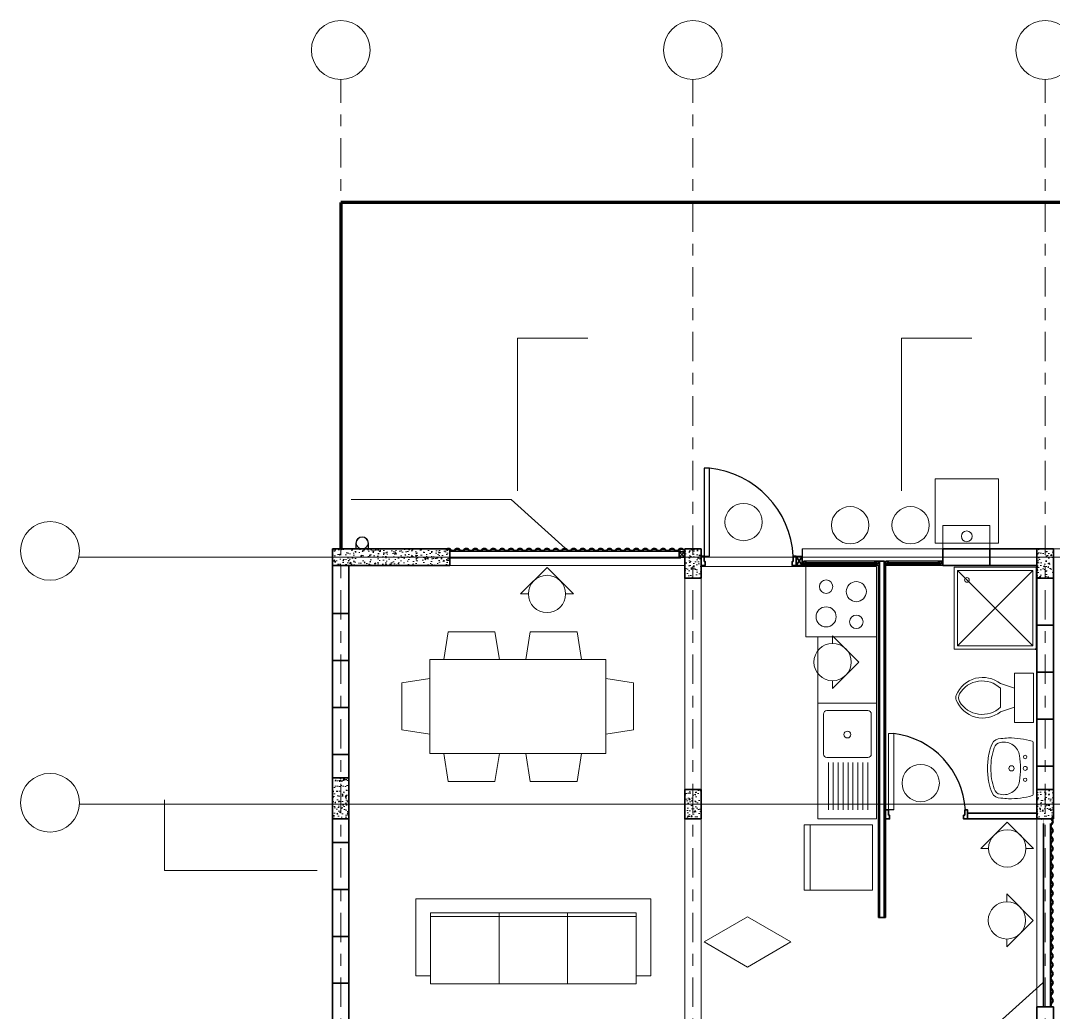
# Model space of a CAD drawing. Header units: metres. Extents: x -111 to 15, y -108 to -10.
# Drawn here: x -36.07 to -27.27, y -85.05 to -76.6 of the extents above; entities that cross this region are included whole.
import ezdxf

# ---------------------------------------------------------------- set-up
doc = ezdxf.new("R2010")
doc.units = ezdxf.units.M
doc.header["$LTSCALE"] = 5
doc.header["$MEASUREMENT"] = 0
doc.linetypes.add('CENTER', pattern=[2, 1.25, -0.25, 0.25, -0.25])
for name, color, linetype, lineweight in [('A-ANNO-SYMB', 3, 'Continuous', 18), ('A-DOOR-FULL', 4, 'Continuous', 25), ('A-FLOR-FTPT', 6, 'Continuous', 70), ('A-FLOR-PATT', 8, 'Continuous', 18), ('A-FURN', 8, 'Continuous', 18), ('A-GLAZ-FULL', 4, 'Continuous', 25), ('A-WALL-FULL', 7, 'Continuous', 35)]:
    doc.layers.add(name, color=color, linetype=linetype, lineweight=lineweight)
pattern_1 = [(50, (0, 0), (0.091092334, -0.00796954), [0.009525, -0.104775]), (355, (0, 0), (-0.01762141, 0.09552832), [0.00762, -0.08382]), (100.451, (0.00759, -0.00066), (0.07347125, 0.08755834), [0.008095, -0.089045]), (46.1842, (0, 0.0254), (0.13553952, -0.02102116), [0.0142875, -0.1571625]), (96.6356, (0.0113, 0.02365), (0.11870212, 0.12371278), [0.0121425, -0.1335675]), (351.184, (0, 0.0254), (0.1187023, 0.12371256), [0.01143, -0.12573]), (21, (0.0127, 0.01905), (0.07580744, -0.05113276), [0.009525, -0.104775]), (326, (0.0127, 0.01905), (0.03090101, 0.09209398), [0.00762, -0.08382]), (71.4514, (0.01902, 0.01479), (0.106708245, 0.04096143), [0.008095, -0.089045]), (37.5, (0, 0), (0.001544302, 0.04227752), [0, -0.082804, 0, -0.08509, 0, -0.0841375]), (7.5, (0, 0), (0.033409831, 0.050090287), [0, -0.048514, 0, -0.080899, 0, -0.0320675]), (327.5, (-0.02832, 0), (0.067795298, -0.002864372), [0, -0.03175, 0, -0.09906, 0, -0.131445]), (317.5, (-0.04102, 0), (0.07406459, 0.012713246), [0, -0.041275, 0, -0.065786, 0, -0.093345])]

msp = doc.modelspace()

# ---------------------------------------------------------------- hatches: boundary and pattern name
at = {"layer": 'A-FLOR-PATT'}
h = msp.add_hatch(dxfattribs=at)
h.set_pattern_fill('AR-CONC', color=256, scale=0.0005, style=0)
h.set_pattern_definition(pattern_1)
h.paths.add_polyline_path([(-33.4146, -81.1009), (-33.4146, -81.2409), (-32.4146, -81.2409), (-32.4146, -81.1052, 0.366815), (-32.446, -81.1109), (-32.4498, -81.1077, -0.089578), (-32.4418, -81.1009)])
h = msp.add_hatch(dxfattribs=at)
h.set_pattern_fill('AR-CONC', color=256, scale=0.0005, style=0)
h.set_pattern_definition([(50, (-0.005, 0), (0.091092334, -0.00796954), [0.009525, -0.104775]), (355, (-0.005, 0), (-0.01762141, 0.09552832), [0.00762, -0.08382]), (100.451, (0.00259, -0.00066), (0.07347125, 0.08755834), [0.008095, -0.089045]), (46.1842, (-0.005, 0.0254), (0.13553952, -0.02102116), [0.0142875, -0.1571625]), (96.6356, (0.0063, 0.02365), (0.11870212, 0.12371278), [0.0121425, -0.1335675]), (351.184, (-0.005, 0.0254), (0.1187023, 0.12371256), [0.01143, -0.12573]), (21, (0.0077, 0.01905), (0.07580744, -0.05113276), [0.009525, -0.104775]), (326, (0.0077, 0.01905), (0.03090101, 0.09209398), [0.00762, -0.08382]), (71.4514, (0.01402, 0.01479), (0.106708245, 0.04096143), [0.008095, -0.089045]), (37.5, (-0.005, 0), (0.001544302, 0.04227752), [0, -0.082804, 0, -0.08509, 0, -0.0841375]), (7.5, (-0.005, 0), (0.033409831, 0.050090287), [0, -0.048514, 0, -0.080899, 0, -0.0320675]), (327.5, (-0.03332, 0), (0.067795298, -0.002864372), [0, -0.03175, 0, -0.09906, 0, -0.131445]), (317.5, (-0.04602, 0), (0.07406459, 0.012713246), [0, -0.041275, 0, -0.065786, 0, -0.093345])])
h.paths.add_polyline_path([(-30.2746, -81.1009), (-30.4146, -81.1009), (-30.4146, -81.3509), (-30.2746, -81.3509)])
h = msp.add_hatch(dxfattribs=at)
h.set_pattern_fill('AR-CONC', color=256, scale=0.0005, style=0)
h.set_pattern_definition([(50, (-0.01, 0), (0.091092334, -0.00796954), [0.009525, -0.104775]), (355, (-0.01, 0), (-0.01762141, 0.09552832), [0.00762, -0.08382]), (100.451, (-0.00241, -0.00066), (0.07347125, 0.08755834), [0.008095, -0.089045]), (46.1842, (-0.01, 0.0254), (0.13553952, -0.02102116), [0.0142875, -0.1571625]), (96.6356, (0.0013, 0.02365), (0.11870212, 0.12371278), [0.0121425, -0.1335675]), (351.184, (-0.01, 0.0254), (0.1187023, 0.12371256), [0.01143, -0.12573]), (21, (0.0027, 0.01905), (0.07580744, -0.05113276), [0.009525, -0.104775]), (326, (0.0027, 0.01905), (0.03090101, 0.09209398), [0.00762, -0.08382]), (71.4514, (0.00902, 0.01479), (0.106708245, 0.04096143), [0.008095, -0.089045]), (37.5, (-0.01, 0), (0.001544302, 0.04227752), [0, -0.082804, 0, -0.08509, 0, -0.0841375]), (7.5, (-0.01, 0), (0.033409831, 0.050090287), [0, -0.048514, 0, -0.080899, 0, -0.0320675]), (327.5, (-0.03832, 0), (0.067795298, -0.002864372), [0, -0.03175, 0, -0.09906, 0, -0.131445]), (317.5, (-0.05102, 0), (0.07406459, 0.012713246), [0, -0.041275, 0, -0.065786, 0, -0.093345])])
h.paths.add_polyline_path([(-27.4146, -81.3509), (-27.2746, -81.3509), (-27.2746, -81.1009), (-27.4146, -81.1009)])
for points in [[(-29.4121, -81.2284), (-29.3979, -81.2284), (-29.3979, -81.2309), (-29.4146, -81.2309), (-29.4146, -81.2047), (-29.4121, -81.2047)], [(-28.7571, -81.2284), (-28.7712, -81.2284), (-28.7712, -81.2309), (-28.7546, -81.2309), (-28.7546, -81.2047), (-28.7571, -81.2047)], [(-28.7121, -81.2284), (-28.6979, -81.2284), (-28.6979, -81.2309), (-28.7146, -81.2309), (-28.7146, -81.2047), (-28.7121, -81.2047)], [(-28.2171, -81.2284), (-28.2312, -81.2284), (-28.2312, -81.2309), (-28.2146, -81.2309), (-28.2146, -81.2047), (-28.2171, -81.2047)]]:
    msp.add_hatch(color=256, dxfattribs=at).paths.add_polyline_path(points)
h = msp.add_hatch(dxfattribs=at)
h.set_pattern_fill('AR-CONC', color=256, scale=0.0005, style=0)
h.set_pattern_definition(pattern_1)
h.paths.add_polyline_path([(-33.2746, -83.0509), (-33.4146, -83.0509), (-33.4146, -83.4009), (-33.2746, -83.4009)])
h = msp.add_hatch(dxfattribs=at)
h.set_pattern_fill('AR-CONC', color=256, scale=0.0005, style=0)
h.set_pattern_definition([(50, (-0.005, 0), (0.091092334, -0.00796954), [0.009525, -0.104775]), (355, (-0.005, 0), (-0.01762141, 0.09552832), [0.00762, -0.08382]), (100.451, (0.00259, -0.00066), (0.07347125, 0.08755834), [0.008095, -0.089045]), (46.1842, (-0.005, 0.0254), (0.13553952, -0.02102116), [0.0142875, -0.1571625]), (96.6356, (0.0063, 0.02365), (0.11870212, 0.12371278), [0.0121425, -0.1335675]), (351.184, (-0.005, 0.0254), (0.1187023, 0.12371256), [0.01143, -0.12573]), (21, (0.0077, 0.01905), (0.07580744, -0.05113276), [0.009525, -0.104775]), (326, (0.0077, 0.01905), (0.03090101, 0.09209398), [0.00762, -0.08382]), (71.4514, (0.01402, 0.01479), (0.106708245, 0.04096143), [0.008095, -0.089045]), (37.5, (-0.005, 0), (0.001544302, 0.04227752), [0, -0.082804, 0, -0.08509, 0, -0.0841375]), (7.5, (-0.005, 0), (0.033409831, 0.050090287), [0, -0.048514, 0, -0.080899, 0, -0.0320675]), (327.5, (-0.03332, 0), (0.067795298, -0.002864372), [0, -0.03175, 0, -0.09906, 0, -0.131445]), (317.5, (-0.04602, 0), (0.07406459, 0.012713246), [0, -0.041275, 0, -0.065786, 0, -0.093345])])
h.paths.add_polyline_path([(-30.2746, -83.1509), (-30.4146, -83.1509), (-30.4146, -83.4009), (-30.2746, -83.4009)])
h = msp.add_hatch(dxfattribs=at)
h.set_pattern_fill('AR-CONC', color=256, scale=0.0005, style=0)
h.set_pattern_definition([(50, (-0.01, 0), (0.091092334, -0.00796954), [0.009525, -0.104775]), (355, (-0.01, 0), (-0.01762141, 0.09552832), [0.00762, -0.08382]), (100.451, (-0.00241, -0.00066), (0.07347125, 0.08755834), [0.008095, -0.089045]), (46.1842, (-0.01, 0.0254), (0.13553952, -0.02102116), [0.0142875, -0.1571625]), (96.6356, (0.0013, 0.02365), (0.11870212, 0.12371278), [0.0121425, -0.1335675]), (351.184, (-0.01, 0.0254), (0.1187023, 0.12371256), [0.01143, -0.12573]), (21, (0.0027, 0.01905), (0.07580744, -0.05113276), [0.009525, -0.104775]), (326, (0.0027, 0.01905), (0.03090101, 0.09209398), [0.00762, -0.08382]), (71.4514, (0.00902, 0.01479), (0.106708245, 0.04096143), [0.008095, -0.089045]), (37.5, (-0.01, 0), (0.001544302, 0.04227752), [0, -0.082804, 0, -0.08509, 0, -0.0841375]), (7.5, (-0.01, 0), (0.033409831, 0.050090287), [0, -0.048514, 0, -0.080899, 0, -0.0320675]), (327.5, (-0.03832, 0), (0.067795298, -0.002864372), [0, -0.03175, 0, -0.09906, 0, -0.131445]), (317.5, (-0.05102, 0), (0.07406459, 0.012713246), [0, -0.041275, 0, -0.065786, 0, -0.093345])])
h.paths.add_polyline_path([(-27.4146, -83.4009), (-27.2746, -83.4009), (-27.2746, -83.1509), (-27.4146, -83.1509)])

# ---------------------------------------------------------------- linework, layer by layer
at = {"layer": 'A-ANNO-SYMB', "linetype": 'CENTER', "ltscale": 0.04}
for p, q in [((-33.3446, -92.1509), (-33.3446, -77.1009)), ((-30.3446, -92.1509), (-30.3446, -77.1009)), ((-27.3446, -92.1509), (-27.3446, -77.1009))]:
    msp.add_line(p, q, dxfattribs=at)
at = {"layer": 'A-ANNO-SYMB'}
for p, q in [((-31.8396, -79.3061), (-31.8396, -80.6061)), ((-31.8396, -79.3061), (-31.2396, -79.3061)), ((-28.5683, -79.3061), (-28.5683, -80.6061)), ((-28.5683, -79.3061), (-27.9683, -79.3061)), ((-31.8927, -80.6785), (-33.2553, -80.6785)), ((-31.4034, -81.1186), (-31.8927, -80.6785)), ((-31.8123, -81.4845), (-31.5877, -81.2598)), ((-31.363, -81.4845), (-31.5877, -81.2598)), ((-31.7465, -81.4845), (-31.8123, -81.4845)), ((-31.363, -81.4845), (-31.4288, -81.4845)), ((-29.1552, -81.8401), (-28.9306, -82.0648)), ((-29.1552, -81.8401), (-29.1552, -81.9059)), ((-29.1552, -82.2895), (-28.9306, -82.0648)), ((-29.1552, -82.2236), (-29.1552, -82.2895)), ((-34.8453, -83.8392), (-34.8453, -83.2392)), ((-27.8918, -83.6519), (-27.6672, -83.4272)), ((-27.4425, -83.6519), (-27.6672, -83.4272)), ((-27.8918, -83.6519), (-27.826, -83.6519)), ((-27.5083, -83.6519), (-27.4425, -83.6519)), ((-34.8453, -83.8392), (-33.5453, -83.8392)), ((-27.6701, -84.0402), (-27.6701, -84.106)), ((-27.6701, -84.0402), (-27.4454, -84.2648)), ((-29.8794, -84.2351), (-30.2494, -84.4487)), ((-29.8794, -84.2351), (-29.5094, -84.4487)), ((-27.6701, -84.4895), (-27.4454, -84.2648)), ((-27.6701, -84.4237), (-27.6701, -84.4895)), ((-30.2494, -84.4487), (-29.8794, -84.6623)), ((-29.5094, -84.4487), (-29.8794, -84.6623)), ((-27.3638, -84.7961), (-27.8531, -85.2362))]:
    msp.add_line(p, q, dxfattribs=at)
at = {"layer": 'A-ANNO-SYMB', "ltscale": 0.04}
for points in [[(-35.5769, -81.1709), (-14.2746, -81.1709)], [(-35.5715, -83.2759), (-14.2746, -83.2759)]]:
    msp.add_lwpolyline(points, dxfattribs=at)
at = {"layer": 'A-ANNO-SYMB'}
for centre, radius in [((-33.3446, -76.8509), 0.25), ((-30.3446, -76.8509), 0.25), ((-27.3446, -76.8509), 0.25), ((-29.9131, -80.8719), 0.1589), ((-29.0053, -80.8987), 0.1589), ((-28.4909, -80.8987), 0.1589), ((-35.8212, -81.1178), 0.25), ((-31.5877, -81.4845), 0.1589), ((-29.1552, -82.0648), 0.1589), ((-29.1552, -82.0648), 0.1589), ((-28.4043, -83.0954), 0.1589), ((-35.8212, -83.2628), 0.25), ((-27.6672, -83.6519), 0.1589), ((-27.6701, -84.2648), 0.1589)]:
    msp.add_circle(centre, radius, dxfattribs=at)
for centre, start, end in [((-27.6672, -83.6519), 180, 360), ((-27.6701, -84.2648), 90, 270)]:
    msp.add_arc(centre, 0.1589, start, end, dxfattribs=at)
at = {"layer": 'A-DOOR-FULL'}
msp.add_line((-28.6346, -83.3239), (-28.6796, -83.3239), dxfattribs=at)
msp.add_lwpolyline([(-30.2496, -80.4139), (-30.2496, -81.1639), (-30.2046, -81.1639), (-30.2046, -80.4139)], close=True, dxfattribs=at)
for centre, radius, start, end in [((-30.2846, -81.206), 0.7962, 3.03386, 84.22898), ((-28.7186, -83.3651), 0.6963, 3.38984, 83.06722)]:
    msp.add_arc(centre, radius, start, end, dxfattribs=at)
at = {"layer": 'A-FLOR-FTPT'}
for p, q in [((-33.3446, -78.1509), (-33.3446, -81.1009)), ((-24.3446, -78.1509), (-33.3446, -78.1509))]:
    msp.add_line(p, q, dxfattribs=at)
at = {"layer": 'A-FURN'}
for p, q in [((-33.2152, -81.0509), (-33.2152, -81.1009)), ((-33.2122, -81.1009), (-33.2122, -81.0509)), ((-33.2122, -81.0509), (-33.2122, -81.1009)), ((-33.1122, -81.0509), (-33.1122, -81.1009)), ((-33.1122, -81.0509), (-33.1122, -81.1009)), ((-33.1092, -81.0509), (-33.1092, -81.1009)), ((-29.4146, -81.1009), (-28.7646, -81.1009)), ((-28.7666, -81.1009), (-28.2146, -81.1009)), ((-29.4146, -81.2409), (-28.7546, -81.2409)), ((-28.7146, -81.2409), (-28.2146, -81.2409)), ((-28.0896, -81.2859), (-27.4496, -81.9259)), ((-28.0896, -81.9259), (-27.4496, -81.2859)), ((-27.6046, -82.2881), (-27.7246, -82.2481)), ((-27.7246, -82.4481), (-27.7246, -82.2881)), ((-29.2816, -82.4142), (-28.7816, -82.4142)), ((-28.7816, -83.4009), (-28.7816, -82.4142)), ((-27.6046, -82.4481), (-27.7246, -82.4881)), ((-28.6346, -82.6739), (-28.6796, -82.6739)), ((-28.6796, -82.6739), (-28.6796, -83.3239)), ((-28.6346, -83.3239), (-28.6346, -82.6739)), ((-27.4464, -83.1928), (-27.4464, -82.7473)), ((-28.8543, -82.8782), (-29.2034, -82.8782)), ((-29.1906, -82.9201), (-29.1906, -83.3236)), ((-29.1487, -82.9201), (-29.1487, -83.3236)), ((-29.1068, -82.9201), (-29.1068, -83.3236)), ((-29.0649, -82.9201), (-29.0649, -83.3236)), ((-29.023, -82.9201), (-29.023, -83.3236)), ((-28.9812, -82.9201), (-28.9812, -83.3236)), ((-28.9393, -82.9201), (-28.9393, -83.3236)), ((-28.8974, -82.9201), (-28.8974, -83.3236)), ((-28.8974, -82.9201), (-28.8974, -83.2459)), ((-28.8555, -82.9201), (-28.8555, -83.3236)), ((-28.6796, -83.3239), (-28.6346, -83.3239)), ((-29.2816, -83.4009), (-28.7816, -83.4009))]:
    msp.add_line(p, q, dxfattribs=at)
at = {"layer": 'A-FURN', "ltscale": 0.8}
for p, q in [((-32.4146, -81.2409), (-30.4146, -81.2409)), ((-30.2646, -81.2509), (-28.9646, -81.2509)), ((-30.4146, -87.0109), (-30.4146, -81.3109)), ((-30.2746, -87.0109), (-30.2746, -81.3109)), ((-32.4307, -81.8058), (-32.4678, -82.0433)), ((-32.4307, -81.8058), (-32.0307, -81.8058)), ((-31.9936, -82.0433), (-32.0307, -81.8058)), ((-31.7307, -81.8057), (-31.7678, -82.0433)), ((-31.7307, -81.8057), (-31.3307, -81.8057)), ((-31.2936, -82.0433), (-31.3307, -81.8057)), ((-29.2816, -82.4117), (-29.2816, -81.8509)), ((-28.7816, -81.8509), (-28.7816, -82.4117)), ((-32.587, -82.8433), (-32.587, -82.0433)), ((-32.587, -82.0433), (-32.587, -82.8433)), ((-31.087, -82.0433), (-32.587, -82.0433)), ((-31.087, -82.8433), (-31.087, -82.0433)), ((-32.8246, -82.2426), (-32.587, -82.2054)), ((-32.8246, -82.2426), (-32.8246, -82.6426)), ((-30.8495, -82.2426), (-31.087, -82.2054)), ((-30.8495, -82.2426), (-30.8495, -82.6426)), ((-32.587, -82.6797), (-32.8246, -82.6426)), ((-31.087, -82.6797), (-30.8495, -82.6426)), ((-31.087, -82.8433), (-32.587, -82.8433)), ((-32.4678, -82.8433), (-32.4307, -83.0808)), ((-32.0307, -83.0808), (-31.9936, -82.8433)), ((-31.7678, -82.8432), (-31.7307, -83.0808)), ((-31.3307, -83.0808), (-31.2936, -82.8432)), ((-32.0307, -83.0808), (-32.4307, -83.0808)), ((-31.3307, -83.0808), (-31.7307, -83.0808)), ((-29.3471, -84.0089), (-29.3471, -83.4511)), ((-27.4146, -83.4009), (-27.4146, -87.0009)), ((-30.7043, -84.0802), (-32.7043, -84.0802)), ((-32.7043, -84.0802), (-32.7043, -84.7369)), ((-30.7043, -84.7369), (-30.7043, -84.0802)), ((-32.5799, -84.2018), (-30.8288, -84.2018)), ((-32.5799, -84.2018), (-32.5799, -84.8051)), ((-32.5799, -84.2306), (-30.8288, -84.2306)), ((-31.9962, -84.2018), (-31.9962, -84.8051)), ((-31.4125, -84.8051), (-31.4125, -84.2018)), ((-30.8288, -84.8051), (-30.8288, -84.2018)), ((-32.5799, -84.8051), (-30.8288, -84.8051))]:
    msp.add_line(p, q, dxfattribs=at)
for points in [[(-28.2823, -80.5039), (-27.7423, -80.5039), (-27.7423, -81.0509), (-28.2823, -81.0509)], [(-27.8166, -81.1009), (-27.8166, -80.9009), (-28.2166, -80.9009), (-28.2166, -81.1009)], [(-28.7816, -81.2509), (-28.7816, -81.8509), (-29.3816, -81.8509), (-29.3816, -81.2509)], [(-29.3979, -84.0087), (-28.8146, -84.0087), (-28.8146, -83.4509), (-29.3979, -83.4509)]]:
    msp.add_lwpolyline(points, close=True, dxfattribs=at)
for points in [[(-27.2746, -81.1009), (-24.3446, -81.1009)], [(-27.2746, -81.1009), (-25.3246, -81.1009)], [(-27.2746, -81.1709), (-25.2746, -81.1709)]]:
    msp.add_lwpolyline(points, dxfattribs=at)
at = {"layer": 'A-FURN'}
for points in [[(-28.1196, -81.2559), (-27.4196, -81.2559), (-27.4196, -81.9559), (-28.1196, -81.9559)], [(-28.0896, -81.2859), (-27.4496, -81.2859), (-27.4496, -81.9259), (-28.0896, -81.9259)], [(-27.6046, -82.5781), (-27.4446, -82.5781), (-27.4446, -82.1581), (-27.6046, -82.1581)]]:
    msp.add_lwpolyline(points, close=True, dxfattribs=at)
for points in [[(-29.2816, -82.4142), (-29.2816, -83.4009)], [(-29.2325, -82.5073), (-29.2325, -82.8491)], [(-28.8543, -82.4782), (-29.2034, -82.4782)], [(-28.8252, -82.5073), (-28.8252, -82.8491)]]:
    msp.add_lwpolyline(points, dxfattribs=at)
at = {"layer": 'A-FURN', "ltscale": 0.8, "flags": 128}
for points in [[(-32.5799, -84.7369), (-32.7043, -84.7369)], [(-30.8288, -84.7369), (-30.7043, -84.7369)]]:
    msp.add_lwpolyline(points, dxfattribs=at)
at = {"layer": 'A-FURN'}
for centre, radius in [((-33.1622, -81.0509), 0.05), ((-28.0104, -81.3651), 0.02), ((-29.0289, -82.6818), 0.0291), ((-27.5144, -82.8729), 0.0146), ((-27.631, -82.97), 0.0224), ((-27.5144, -82.97), 0.017), ((-27.5144, -83.0672), 0.0146)]:
    msp.add_circle(centre, radius, dxfattribs=at)
at = {"layer": 'A-FURN', "ltscale": 0.8}
for centre, radius in [((-28.0124, -80.9935), 0.0457), ((-29.2102, -81.4223), 0.0571), ((-28.953, -81.4646), 0.0857), ((-29.2102, -81.6795), 0.0857), ((-28.953, -81.7218), 0.0571)]:
    msp.add_circle(centre, radius, dxfattribs=at)
at = {"layer": 'A-FURN'}
for centre, radius, start, end in [((-33.1622, -81.0509), 0.053, 0, 180), ((-33.1622, -81.0509), 0.05, 0, 180), ((-27.8762, -82.4385), 0.2434, 51.46911, 157.97143), ((-27.8809, -82.4521), 0.2266, 46.36773, 148.94682), ((-28.0021, -82.3681), 0.08, 155.73182, 204.26817), ((-28.0246, -82.3681), 0.08, 164.86053, 195.13947), ((-27.8762, -82.2977), 0.2434, 202.02843, 308.53071), ((-27.8809, -82.2841), 0.2266, 211.05301, 313.63209), ((-29.2034, -82.5073), 0.0291, 90, 180), ((-28.8543, -82.5073), 0.0291, 0, 90), ((-27.3858, -82.9328), 0.4456, 157.22543, 169.36007), ((-27.7246, -82.7978), 0.0812, 87.36974, 152.47734), ((-27.72, -82.8082), 0.0597, 97.22335, 166.69721), ((-27.6979, -82.8846), 0.1388, 53.69033, 102.31872), ((-27.6099, -83.5876), 0.8779, 93.06121, 97.26694), ((-27.6513, -83.451), 0.7401, 74.51026, 90.42516), ((-27.6955, -82.8817), 0.1351, 31.46652, 53.80193), ((-27.4557, -82.7468), 0.00927, 356.84803, 77.03694), ((-29.2034, -82.8491), 0.0291, 180, 270), ((-28.8543, -82.8491), 0.0291, 270, 0), ((-27.2991, -82.9608), 0.5361, 168.12736, 180.98557), ((-27.2789, -82.9668), 0.5282, 160.95751, 180.35176), ((-27.7722, -82.9015), 0.2136, 10.88932, 24.99933), ((-28.371, -82.9741), 0.8164, 0.28762, 7.95764), ((-27.2991, -82.9793), 0.5361, 179.01443, 191.87264), ((-27.2789, -82.9733), 0.5282, 179.64824, 199.04249), ((-28.371, -82.9659), 0.8164, 352.04236, 359.71238), ((-27.3858, -83.0073), 0.4456, 190.63993, 202.77457), ((-27.7184, -83.0514), 0.1583, 330.73008, 349.99575), ((-27.7246, -83.1423), 0.0812, 207.52266, 272.63026), ((-27.72, -83.1319), 0.0597, 193.30279, 262.77665), ((-27.6979, -83.0555), 0.1388, 257.68128, 306.30967), ((-27.6513, -82.4891), 0.7401, 269.57484, 285.48974), ((-27.6955, -83.0583), 0.1351, 306.19807, 328.53348), ((-27.4557, -83.1933), 0.00927, 282.96306, 3.15197), ((-27.6099, -82.3525), 0.8779, 262.73306, 266.93879)]:
    msp.add_arc(centre, radius, start, end, dxfattribs=at)
at = {"layer": 'A-GLAZ-FULL'}
for p, q in [((-29.4146, -81.1009), (-29.4146, -81.2409)), ((-29.4146, -81.2047), (-29.3979, -81.2047)), ((-29.4146, -81.2309), (-29.3979, -81.2309)), ((-29.4121, -81.2284), (-29.4121, -81.2047)), ((-29.4121, -81.2047), (-29.4121, -81.2284)), ((-29.3979, -81.2284), (-29.4121, -81.2284)), ((-29.3979, -81.2284), (-29.4121, -81.2284)), ((-29.4041, -81.2244), (-29.4041, -81.2111)), ((-29.4041, -81.2111), (-29.3787, -81.2111)), ((-29.4041, -81.2244), (-29.3787, -81.2244)), ((-28.7712, -81.2047), (-29.3979, -81.2047)), ((-29.3979, -81.2309), (-29.3979, -81.2284)), ((-29.3979, -81.2284), (-29.3979, -81.2309)), ((-29.3979, -81.2309), (-28.7712, -81.2309)), ((-29.3887, -81.2203), (-29.3887, -81.2153)), ((-29.3887, -81.2153), (-28.7842, -81.2153)), ((-29.3887, -81.2203), (-28.7842, -81.2203)), ((-29.3787, -81.2153), (-29.3787, -81.2111)), ((-29.3787, -81.2244), (-29.3787, -81.2203)), ((-28.765, -81.2111), (-28.7942, -81.2111)), ((-28.7942, -81.2153), (-28.7942, -81.2111)), ((-28.7942, -81.2244), (-28.7942, -81.2203)), ((-28.765, -81.2244), (-28.7942, -81.2244)), ((-28.7842, -81.2153), (-28.7842, -81.2203)), ((-28.7546, -81.2047), (-28.7712, -81.2047)), ((-28.7712, -81.2284), (-28.7712, -81.2309)), ((-28.7712, -81.2284), (-28.7571, -81.2284)), ((-28.7546, -81.2309), (-28.7712, -81.2309)), ((-28.765, -81.2244), (-28.765, -81.2111)), ((-28.7571, -81.2047), (-28.7571, -81.2284)), ((-28.7146, -81.2047), (-28.6979, -81.2047)), ((-28.7146, -81.2309), (-28.6979, -81.2309)), ((-28.7121, -81.2047), (-28.7121, -81.2284)), ((-28.7121, -81.2284), (-28.7121, -81.2047)), ((-28.6979, -81.2284), (-28.7121, -81.2284)), ((-28.6979, -81.2284), (-28.7121, -81.2284)), ((-28.7041, -81.2111), (-28.6787, -81.2111)), ((-28.7041, -81.2244), (-28.7041, -81.2111)), ((-28.7041, -81.2244), (-28.6787, -81.2244)), ((-28.2312, -81.2047), (-28.6979, -81.2047)), ((-28.6979, -81.2284), (-28.6979, -81.2309)), ((-28.6979, -81.2309), (-28.6979, -81.2284)), ((-28.6979, -81.2309), (-28.2312, -81.2309)), ((-28.6887, -81.2153), (-28.2442, -81.2153)), ((-28.6887, -81.2203), (-28.6887, -81.2153)), ((-28.6887, -81.2203), (-28.2442, -81.2203)), ((-28.6787, -81.2153), (-28.6787, -81.2111)), ((-28.6787, -81.2244), (-28.6787, -81.2203)), ((-28.2542, -81.2153), (-28.2542, -81.2111)), ((-28.225, -81.2111), (-28.2542, -81.2111)), ((-28.2542, -81.2244), (-28.2542, -81.2203)), ((-28.225, -81.2244), (-28.2542, -81.2244)), ((-28.2442, -81.2153), (-28.2442, -81.2203)), ((-28.2146, -81.2047), (-28.2312, -81.2047)), ((-28.2312, -81.2284), (-28.2171, -81.2284)), ((-28.2312, -81.2284), (-28.2312, -81.2309)), ((-28.2146, -81.2309), (-28.2312, -81.2309)), ((-28.225, -81.2244), (-28.225, -81.2111)), ((-28.2171, -81.2047), (-28.2171, -81.2284))]:
    msp.add_line(p, q, dxfattribs=at)
at = {"layer": 'A-WALL-FULL'}
for p, q in [((-33.4146, -81.1009), (-33.4146, -81.2409)), ((-28.2146, -81.2409), (-28.2146, -81.1009)), ((-28.2146, -81.1009), (-27.8146, -81.1009)), ((-27.8146, -81.1009), (-27.4146, -81.1009)), ((-27.8146, -81.2409), (-27.8146, -81.1009)), ((-27.8146, -81.1009), (-27.8146, -81.2409)), ((-27.4146, -81.1009), (-27.4146, -81.2409)), ((-27.2946, -81.1009), (-27.3846, -81.1009)), ((-32.446, -81.1109), (-32.4498, -81.1077)), ((-32.4146, -81.1199), (-30.4476, -81.1199)), ((-32.4146, -81.1779), (-30.4476, -81.1779)), ((-31.5316, -81.1109), (-31.5354, -81.1077)), ((-31.3411, -81.1109), (-31.3372, -81.1077)), ((-30.4616, -81.171), (-30.4166, -81.126)), ((-30.4616, -81.126), (-30.4166, -81.17)), ((-30.4267, -81.1109), (-30.4228, -81.1077)), ((-29.4646, -81.1659), (-29.4146, -81.1659)), ((-29.4646, -81.2409), (-29.4646, -81.1659)), ((-29.4646, -81.1659), (-29.4146, -81.2409)), ((-29.4646, -81.2409), (-29.4146, -81.1659)), ((-29.4146, -81.1659), (-29.4146, -81.2409)), ((-33.4146, -81.2409), (-33.2746, -81.2409)), ((-33.4146, -81.6509), (-33.4146, -81.2409)), ((-33.2746, -81.2409), (-33.2746, -81.6509)), ((-29.4146, -81.2409), (-29.4646, -81.2409)), ((-28.7646, -84.2409), (-28.7646, -81.2409)), ((-28.7146, -81.2047), (-28.7546, -81.2047)), ((-28.7546, -84.2409), (-28.7546, -81.2047)), ((-28.7146, -84.2409), (-28.7146, -81.2047)), ((-28.7046, -84.2409), (-28.7046, -81.2409)), ((-27.8146, -81.2409), (-28.2146, -81.2409)), ((-27.4146, -81.2409), (-27.8146, -81.2409)), ((-27.4146, -81.3509), (-27.2746, -81.3509)), ((-27.4146, -81.7509), (-27.4146, -81.3509)), ((-27.2746, -81.3509), (-27.2746, -81.7509)), ((-33.2746, -81.6509), (-33.4146, -81.6509)), ((-33.4146, -81.6509), (-33.2746, -81.6509)), ((-33.4146, -82.0509), (-33.4146, -81.6509)), ((-33.2746, -81.6509), (-33.2746, -82.0509)), ((-27.2746, -81.7509), (-27.4146, -81.7509)), ((-27.4146, -81.7509), (-27.2746, -81.7509)), ((-27.4146, -82.1509), (-27.4146, -81.7509)), ((-27.2746, -81.7509), (-27.2746, -82.1509)), ((-27.4296, -81.9559), (-27.4146, -81.9559)), ((-33.2746, -82.0509), (-33.4146, -82.0509)), ((-33.4146, -82.0509), (-33.2746, -82.0509)), ((-33.4146, -82.4509), (-33.4146, -82.0509)), ((-33.2746, -82.0509), (-33.2746, -82.4509)), ((-27.2746, -82.1509), (-27.4146, -82.1509)), ((-27.4146, -82.1509), (-27.2746, -82.1509)), ((-27.4146, -82.5509), (-27.4146, -82.1509)), ((-27.2746, -82.1509), (-27.2746, -82.5509)), ((-33.2746, -82.4509), (-33.4146, -82.4509)), ((-33.4146, -82.4509), (-33.2746, -82.4509)), ((-33.4146, -82.8509), (-33.4146, -82.4509)), ((-33.2746, -82.4509), (-33.2746, -82.8509)), ((-27.4146, -82.5509), (-27.2746, -82.5509)), ((-27.4146, -82.9509), (-27.4146, -82.5509)), ((-27.2746, -82.5509), (-27.4146, -82.5509)), ((-27.2746, -82.5509), (-27.2746, -82.9509)), ((-33.4146, -82.8509), (-33.2746, -82.8509)), ((-33.4146, -83.0509), (-33.4146, -82.8509)), ((-33.2746, -82.8509), (-33.4146, -82.8509)), ((-33.2746, -82.8509), (-33.2746, -83.0509)), ((-27.4146, -82.9509), (-27.2746, -82.9509)), ((-27.4146, -83.1509), (-27.4146, -82.9509)), ((-27.2746, -82.9509), (-27.4146, -82.9509)), ((-27.2746, -82.9509), (-27.2746, -83.1509)), ((-33.2746, -83.0509), (-33.4146, -83.0509)), ((-27.2746, -83.1509), (-27.4146, -83.1509)), ((-28.0046, -83.3509), (-27.4146, -83.3509)), ((-33.4146, -83.4009), (-33.2746, -83.4009)), ((-33.4146, -83.6009), (-33.4146, -83.4009)), ((-33.2746, -83.4009), (-33.2746, -83.6009)), ((-28.0046, -83.4009), (-27.4146, -83.4009)), ((-27.2746, -83.4009), (-27.4146, -83.4009)), ((-27.2746, -83.4009), (-27.4146, -83.4009)), ((-27.3581, -83.4395), (-27.3581, -85.0009)), ((-27.3001, -85.0009), (-27.3001, -83.4389)), ((-27.2911, -83.4052), (-27.2879, -83.4013)), ((-33.2746, -83.6009), (-33.4146, -83.6009)), ((-33.4146, -83.6009), (-33.2746, -83.6009)), ((-33.4146, -84.0009), (-33.4146, -83.6009)), ((-33.2746, -83.6009), (-33.2746, -84.0009)), ((-33.4146, -84.0009), (-33.2746, -84.0009)), ((-33.4146, -84.4009), (-33.4146, -84.0009)), ((-33.2746, -84.0009), (-33.4146, -84.0009)), ((-33.2746, -84.0009), (-33.2746, -84.4009)), ((-27.2911, -83.9388), (-27.2879, -83.9349)), ((-28.7646, -84.2409), (-28.7046, -84.2409)), ((-33.4146, -84.4009), (-33.2746, -84.4009)), ((-33.4146, -84.8009), (-33.4146, -84.4009)), ((-33.2746, -84.4009), (-33.4146, -84.4009)), ((-33.2746, -84.4009), (-33.2746, -84.8009)), ((-27.2911, -84.5101), (-27.2879, -84.514)), ((-33.4146, -84.8009), (-33.2746, -84.8009)), ((-33.4146, -85.2009), (-33.4146, -84.8009)), ((-33.2746, -84.8009), (-33.4146, -84.8009)), ((-33.2746, -84.8009), (-33.2746, -85.2009)), ((-27.4146, -85.0009), (-27.2746, -85.0009)), ((-27.4146, -85.2009), (-27.4146, -85.0009)), ((-27.2746, -85.0009), (-27.2746, -85.2009))]:
    msp.add_line(p, q, dxfattribs=at)
for points in [[(-33.4146, -81.1009), (-32.4146, -81.1009), (-32.4146, -81.2409), (-33.4146, -81.2409)], [(-30.4146, -81.1009), (-30.2746, -81.1009), (-30.2746, -81.3509), (-30.4146, -81.3509)], [(-27.4146, -81.1009), (-27.2746, -81.1009), (-27.2746, -81.3509), (-27.4146, -81.3509)], [(-30.4166, -81.126), (-30.4616, -81.126), (-30.4616, -81.171), (-30.4166, -81.171)], [(-33.4146, -83.0509), (-33.2746, -83.0509), (-33.2746, -83.4009), (-33.4146, -83.4009)], [(-30.4146, -83.1509), (-30.2746, -83.1509), (-30.2746, -83.4009), (-30.4146, -83.4009)], [(-27.4146, -83.1509), (-27.2746, -83.1509), (-27.2746, -83.4009), (-27.4146, -83.4009)]]:
    msp.add_lwpolyline(points, close=True, dxfattribs=at)
at = {"layer": 'A-WALL-FULL', "const_width": 0.001}
for points in [[(-32.3766, -81.1719), (-32.3766, -81.1779), (-32.4146, -81.1779), (-32.4146, -81.1719), (-32.4126, -81.17), (-32.4126, -81.1389), (-32.4126, -81.1278), (-32.4146, -81.1259), (-32.4146, -81.1199), (-32.3766, -81.1199), (-32.3766, -81.1259)], [(-30.4526, -81.1719), (-30.4526, -81.1779), (-30.4146, -81.1779), (-30.4146, -81.1719), (-30.4166, -81.17), (-30.4166, -81.1389), (-30.4166, -81.1278), (-30.4146, -81.1259), (-30.4146, -81.1199), (-30.4526, -81.1199), (-30.4526, -81.1259)], [(-27.3521, -83.4395), (-27.3581, -83.4395), (-27.3581, -83.4015), (-27.3521, -83.4015), (-27.3501, -83.4034), (-27.3191, -83.4034), (-27.308, -83.4034), (-27.3061, -83.4015), (-27.3001, -83.4015), (-27.3001, -83.4395), (-27.3061, -83.4395)], [(-27.3521, -84.9629), (-27.3581, -84.9629), (-27.3581, -85.0009), (-27.3521, -85.0009), (-27.3501, -84.9989), (-27.3191, -84.9989), (-27.308, -84.9989), (-27.3061, -85.0009), (-27.3001, -85.0009), (-27.3001, -84.9629), (-27.3061, -84.9629)]]:
    msp.add_lwpolyline(points, dxfattribs=at)
at = {"layer": 'A-WALL-FULL'}
for points in [[(-30.2746, -81.2089), (-30.2746, -81.1639), (-30.2496, -81.1639), (-30.2496, -81.2089)], [(-29.4896, -81.2089), (-29.4896, -81.1639), (-29.4646, -81.1639), (-29.4646, -81.2089)], [(-30.2746, -81.2089), (-30.2746, -81.2409), (-30.2396, -81.2409), (-30.2396, -81.2089), (-30.2496, -81.2089)], [(-29.4896, -81.2089), (-29.4996, -81.2089), (-29.4996, -81.2409), (-29.4646, -81.2409), (-29.4646, -81.2089)], [(-28.7046, -83.3689), (-28.7046, -83.3689), (-28.7046, -83.3239), (-28.6796, -83.3239), (-28.6796, -83.3689)], [(-28.6796, -83.3689), (-28.6696, -83.3689), (-28.6696, -83.4009), (-28.7046, -83.4009), (-28.7046, -83.3689)], [(-28.0296, -83.3689), (-28.0396, -83.3689), (-28.0396, -83.4009), (-28.0046, -83.4009), (-28.0046, -83.3689)], [(-28.0046, -83.3689), (-28.0046, -83.3689), (-28.0046, -83.3239), (-28.0296, -83.3239), (-28.0296, -83.3689)]]:
    msp.add_lwpolyline(points, dxfattribs=at)
for centre, radius, start, end in [((-32.4269, -81.1266), 0.0297, 39.42406, 140.57594), ((-32.4269, -81.1266), 0.0247, 39.42406, 140.57594), ((-32.3507, -81.1266), 0.0297, 39.42406, 140.57594), ((-32.3507, -81.1266), 0.0247, 39.42406, 140.57594), ((-32.2745, -81.1266), 0.0297, 39.42406, 140.57594), ((-32.2745, -81.1266), 0.0247, 39.42406, 140.57594), ((-32.1983, -81.1266), 0.0297, 39.42406, 140.57594), ((-32.1983, -81.1266), 0.0247, 39.42406, 140.57594), ((-32.1221, -81.1266), 0.0297, 39.42406, 140.57594), ((-32.1221, -81.1266), 0.0247, 39.42406, 140.57594), ((-32.0459, -81.1266), 0.0297, 39.42406, 140.57594), ((-32.0459, -81.1266), 0.0247, 39.42406, 140.57594), ((-31.9697, -81.1266), 0.0297, 39.42406, 140.57594), ((-31.9697, -81.1266), 0.0247, 39.42406, 140.57594), ((-31.8935, -81.1266), 0.0297, 39.42406, 140.57594), ((-31.8935, -81.1266), 0.0247, 39.42406, 140.57594), ((-31.8173, -81.1266), 0.0297, 39.42406, 140.57594), ((-31.8173, -81.1266), 0.0247, 39.42406, 140.57594), ((-31.7411, -81.1266), 0.0297, 39.42406, 140.57594), ((-31.7411, -81.1266), 0.0247, 39.42406, 140.57594), ((-31.6649, -81.1266), 0.0297, 39.42406, 140.57594), ((-31.6649, -81.1266), 0.0247, 39.42406, 140.57594), ((-31.5887, -81.1266), 0.0297, 39.42406, 140.57594), ((-31.5887, -81.1266), 0.0247, 39.42406, 140.57594), ((-31.5125, -81.1266), 0.0297, 39.42406, 140.57594), ((-31.5125, -81.1266), 0.0297, 39.42406, 140.57594), ((-31.5125, -81.1266), 0.0247, 39.42406, 140.57594), ((-31.5125, -81.1266), 0.0247, 39.42406, 140.57594), ((-31.4363, -81.1266), 0.0297, 39.42406, 140.57594), ((-31.4363, -81.1266), 0.0297, 39.42406, 140.57594), ((-31.4363, -81.1266), 0.0247, 39.42406, 140.57594), ((-31.4363, -81.1266), 0.0247, 39.42406, 140.57594), ((-31.3601, -81.1266), 0.0297, 39.42406, 140.57594), ((-31.3601, -81.1266), 0.0297, 39.42406, 140.57594), ((-31.3601, -81.1266), 0.0247, 39.42406, 140.57594), ((-31.3601, -81.1266), 0.0247, 39.42406, 140.57594), ((-31.2839, -81.1266), 0.0297, 39.42406, 140.57594), ((-31.2839, -81.1266), 0.0247, 39.42406, 140.57594), ((-31.2077, -81.1266), 0.0297, 39.42406, 140.57594), ((-31.2077, -81.1266), 0.0247, 39.42406, 140.57594), ((-31.1315, -81.1266), 0.0297, 39.42406, 140.57594), ((-31.1315, -81.1266), 0.0247, 39.42406, 140.57594), ((-31.0553, -81.1266), 0.0297, 39.42406, 140.57594), ((-31.0553, -81.1266), 0.0247, 39.42406, 140.57594), ((-30.9791, -81.1266), 0.0297, 39.42406, 140.57594), ((-30.9791, -81.1266), 0.0247, 39.42406, 140.57594), ((-30.9029, -81.1266), 0.0297, 39.42406, 140.57594), ((-30.9029, -81.1266), 0.0247, 39.42406, 140.57594), ((-30.8267, -81.1266), 0.0297, 39.42406, 140.57594), ((-30.8267, -81.1266), 0.0247, 39.42406, 140.57594), ((-30.7505, -81.1266), 0.0297, 39.42406, 140.57594), ((-30.7505, -81.1266), 0.0247, 39.42406, 140.57594), ((-30.6743, -81.1266), 0.0297, 39.42406, 140.57594), ((-30.6743, -81.1266), 0.0247, 39.42406, 140.57594), ((-30.5981, -81.1266), 0.0297, 39.42406, 140.57594), ((-30.5981, -81.1266), 0.0247, 39.42406, 140.57594), ((-30.5219, -81.1266), 0.0297, 39.42406, 140.57594), ((-30.5219, -81.1266), 0.0247, 39.42406, 140.57594), ((-30.4457, -81.1266), 0.0297, 39.42406, 140.57594), ((-30.4457, -81.1266), 0.0247, 39.42406, 140.57594), ((-32.3888, -81.0952), 0.0247, 219.42406, 320.57594), ((-32.3888, -81.0952), 0.0197, 219.42406, 320.57594), ((-32.3126, -81.0952), 0.0247, 219.42406, 320.57594), ((-32.3126, -81.0952), 0.0197, 219.42406, 320.57594), ((-32.2364, -81.0952), 0.0247, 219.42406, 320.57594), ((-32.2364, -81.0952), 0.0197, 219.42406, 320.57594), ((-32.1602, -81.0952), 0.0247, 219.42406, 320.57594), ((-32.1602, -81.0952), 0.0197, 219.42406, 320.57594), ((-32.084, -81.0952), 0.0247, 219.42406, 320.57594), ((-32.084, -81.0952), 0.0197, 219.42406, 320.57594), ((-32.0078, -81.0952), 0.0247, 219.42406, 320.57594), ((-32.0078, -81.0952), 0.0197, 219.42406, 320.57594), ((-31.9316, -81.0952), 0.0247, 219.42406, 320.57594), ((-31.9316, -81.0952), 0.0197, 219.42406, 320.57594), ((-31.8554, -81.0952), 0.0247, 219.42406, 320.57594), ((-31.8554, -81.0952), 0.0197, 219.42406, 320.57594), ((-31.7792, -81.0952), 0.0247, 219.42406, 320.57594), ((-31.7792, -81.0952), 0.0197, 219.42406, 320.57594), ((-31.703, -81.0952), 0.0247, 219.42406, 320.57594), ((-31.703, -81.0952), 0.0197, 219.42406, 320.57594), ((-31.6268, -81.0952), 0.0247, 219.42406, 320.57594), ((-31.6268, -81.0952), 0.0197, 219.42406, 320.57594), ((-31.5506, -81.0952), 0.0247, 219.42406, 320.57594), ((-31.5506, -81.0952), 0.0197, 219.42406, 320.57594), ((-31.4744, -81.0952), 0.0247, 219.42406, 320.57594), ((-31.4744, -81.0952), 0.0247, 219.42406, 320.57594), ((-31.4744, -81.0952), 0.0197, 219.42406, 320.57594), ((-31.4744, -81.0952), 0.0197, 219.42406, 320.57594), ((-31.3982, -81.0952), 0.0247, 219.42406, 320.57594), ((-31.3982, -81.0952), 0.0247, 219.42406, 320.57594), ((-31.3982, -81.0952), 0.0197, 219.42406, 320.57594), ((-31.3982, -81.0952), 0.0197, 219.42406, 320.57594), ((-31.322, -81.0952), 0.0247, 219.42406, 320.57594), ((-31.322, -81.0952), 0.0197, 219.42406, 320.57594), ((-31.2458, -81.0952), 0.0247, 219.42406, 320.57594), ((-31.2458, -81.0952), 0.0197, 219.42406, 320.57594), ((-31.1696, -81.0952), 0.0247, 219.42406, 320.57594), ((-31.1696, -81.0952), 0.0197, 219.42406, 320.57594), ((-31.0934, -81.0952), 0.0247, 219.42406, 320.57594), ((-31.0934, -81.0952), 0.0197, 219.42406, 320.57594), ((-31.0172, -81.0952), 0.0247, 219.42406, 320.57594), ((-31.0172, -81.0952), 0.0197, 219.42406, 320.57594), ((-30.941, -81.0952), 0.0247, 219.42406, 320.57594), ((-30.941, -81.0952), 0.0197, 219.42406, 320.57594), ((-30.8648, -81.0952), 0.0247, 219.42406, 320.57594), ((-30.8648, -81.0952), 0.0197, 219.42406, 320.57594), ((-30.7886, -81.0952), 0.0247, 219.42406, 320.57594), ((-30.7886, -81.0952), 0.0197, 219.42406, 320.57594), ((-30.7124, -81.0952), 0.0247, 219.42406, 320.57594), ((-30.7124, -81.0952), 0.0197, 219.42406, 320.57594), ((-30.6362, -81.0952), 0.0247, 219.42406, 320.57594), ((-30.6362, -81.0952), 0.0197, 219.42406, 320.57594), ((-30.56, -81.0952), 0.0247, 219.42406, 320.57594), ((-30.56, -81.0952), 0.0197, 219.42406, 320.57594), ((-30.4838, -81.0952), 0.0247, 219.42406, 320.57594), ((-30.4838, -81.0952), 0.0197, 219.42406, 320.57594), ((-27.2754, -83.4623), 0.0247, 129.42406, 230.57594), ((-27.2754, -83.4623), 0.0197, 129.42406, 230.57594), ((-27.3067, -83.4242), 0.0247, 309.42406, 50.57594), ((-27.3067, -83.4242), 0.0297, 309.42406, 50.57594), ((-27.3067, -83.5004), 0.0297, 309.42406, 50.57594), ((-27.2754, -83.5385), 0.0247, 129.42406, 230.57594), ((-27.2754, -83.5385), 0.0197, 129.42406, 230.57594), ((-27.3067, -83.5004), 0.0247, 309.42406, 50.57594), ((-27.3067, -83.5766), 0.0247, 309.42406, 50.57594), ((-27.3067, -83.5766), 0.0297, 309.42406, 50.57594), ((-27.2754, -83.6147), 0.0247, 129.42406, 230.57594), ((-27.2754, -83.6147), 0.0197, 129.42406, 230.57594), ((-27.3067, -83.6528), 0.0247, 309.42406, 50.57594), ((-27.3067, -83.6528), 0.0297, 309.42406, 50.57594), ((-27.2754, -83.6909), 0.0247, 129.42406, 230.57594), ((-27.2754, -83.6909), 0.0197, 129.42406, 230.57594), ((-27.3067, -83.729), 0.0247, 309.42406, 50.57594), ((-27.3067, -83.729), 0.0297, 309.42406, 50.57594), ((-27.2754, -83.7671), 0.0247, 129.42406, 230.57594), ((-27.2754, -83.8433), 0.0247, 129.42406, 230.57594), ((-27.2754, -83.7671), 0.0197, 129.42406, 230.57594), ((-27.2754, -83.8433), 0.0197, 129.42406, 230.57594), ((-27.3067, -83.8052), 0.0247, 309.42406, 50.57594), ((-27.3067, -83.8052), 0.0297, 309.42406, 50.57594), ((-27.2754, -83.9195), 0.0247, 129.42406, 230.57594), ((-27.2754, -83.9195), 0.0197, 129.42406, 230.57594), ((-27.3067, -83.8814), 0.0247, 309.42406, 50.57594), ((-27.3067, -83.8814), 0.0297, 309.42406, 50.57594), ((-27.2754, -83.9957), 0.0247, 129.42406, 230.57594), ((-27.2754, -83.9959), 0.0247, 129.42406, 230.57594), ((-27.2754, -83.9957), 0.0197, 129.42406, 230.57594), ((-27.2754, -83.9959), 0.0197, 129.42406, 230.57594), ((-27.3067, -83.9576), 0.0247, 309.42406, 50.57594), ((-27.3067, -83.9578), 0.0247, 309.42406, 50.57594), ((-27.3067, -83.9576), 0.0297, 309.42406, 50.57594), ((-27.3067, -83.9578), 0.0297, 309.42406, 50.57594), ((-27.2754, -84.0719), 0.0247, 129.42406, 230.57594), ((-27.2754, -84.0721), 0.0247, 129.42406, 230.57594), ((-27.2754, -84.0719), 0.0197, 129.42406, 230.57594), ((-27.2754, -84.0721), 0.0197, 129.42406, 230.57594), ((-27.3067, -84.0338), 0.0247, 309.42406, 50.57594), ((-27.3067, -84.034), 0.0247, 309.42406, 50.57594), ((-27.3067, -84.11), 0.0247, 309.42406, 50.57594), ((-27.3067, -84.1102), 0.0247, 309.42406, 50.57594), ((-27.3067, -84.0338), 0.0297, 309.42406, 50.57594), ((-27.3067, -84.034), 0.0297, 309.42406, 50.57594), ((-27.3067, -84.11), 0.0297, 309.42406, 50.57594), ((-27.3067, -84.1102), 0.0297, 309.42406, 50.57594), ((-27.2754, -84.1481), 0.0247, 129.42406, 230.57594), ((-27.2754, -84.1483), 0.0247, 129.42406, 230.57594), ((-27.2754, -84.1481), 0.0197, 129.42406, 230.57594), ((-27.2754, -84.1483), 0.0197, 129.42406, 230.57594), ((-27.3067, -84.1862), 0.0247, 309.42406, 50.57594), ((-27.3067, -84.1864), 0.0247, 309.42406, 50.57594), ((-27.3067, -84.1862), 0.0297, 309.42406, 50.57594), ((-27.3067, -84.1864), 0.0297, 309.42406, 50.57594), ((-27.2754, -84.2243), 0.0247, 129.42406, 230.57594), ((-27.2754, -84.2245), 0.0247, 129.42406, 230.57594), ((-27.2754, -84.2243), 0.0197, 129.42406, 230.57594), ((-27.2754, -84.2245), 0.0197, 129.42406, 230.57594), ((-27.3067, -84.2624), 0.0247, 309.42406, 50.57594), ((-27.3067, -84.2626), 0.0247, 309.42406, 50.57594), ((-27.3067, -84.2624), 0.0297, 309.42406, 50.57594), ((-27.3067, -84.2626), 0.0297, 309.42406, 50.57594), ((-27.2754, -84.3005), 0.0247, 129.42406, 230.57594), ((-27.2754, -84.3007), 0.0247, 129.42406, 230.57594), ((-27.2754, -84.3767), 0.0247, 129.42406, 230.57594), ((-27.2754, -84.3769), 0.0247, 129.42406, 230.57594), ((-27.2754, -84.3005), 0.0197, 129.42406, 230.57594), ((-27.2754, -84.3007), 0.0197, 129.42406, 230.57594), ((-27.3067, -84.3386), 0.0247, 309.42406, 50.57594), ((-27.3067, -84.3388), 0.0247, 309.42406, 50.57594), ((-27.3067, -84.3386), 0.0297, 309.42406, 50.57594), ((-27.3067, -84.3388), 0.0297, 309.42406, 50.57594), ((-27.2754, -84.4529), 0.0247, 129.42406, 230.57594), ((-27.2754, -84.4531), 0.0247, 129.42406, 230.57594), ((-27.2754, -84.3767), 0.0197, 129.42406, 230.57594), ((-27.2754, -84.3769), 0.0197, 129.42406, 230.57594), ((-27.2754, -84.4529), 0.0197, 129.42406, 230.57594), ((-27.2754, -84.4531), 0.0197, 129.42406, 230.57594), ((-27.3067, -84.4148), 0.0247, 309.42406, 50.57594), ((-27.3067, -84.415), 0.0247, 309.42406, 50.57594), ((-27.3067, -84.4148), 0.0297, 309.42406, 50.57594), ((-27.3067, -84.415), 0.0297, 309.42406, 50.57594), ((-27.2754, -84.5293), 0.0247, 129.42406, 230.57594), ((-27.2754, -84.5293), 0.0197, 129.42406, 230.57594), ((-27.3067, -84.491), 0.0247, 309.42406, 50.57594), ((-27.3067, -84.4912), 0.0247, 309.42406, 50.57594), ((-27.3067, -84.491), 0.0297, 309.42406, 50.57594), ((-27.3067, -84.4912), 0.0297, 309.42406, 50.57594), ((-27.2754, -84.6055), 0.0247, 129.42406, 230.57594), ((-27.2754, -84.6055), 0.0197, 129.42406, 230.57594), ((-27.3067, -84.5674), 0.0247, 309.42406, 50.57594), ((-27.3067, -84.5674), 0.0297, 309.42406, 50.57594), ((-27.3067, -84.6436), 0.0297, 309.42406, 50.57594), ((-27.2754, -84.6817), 0.0247, 129.42406, 230.57594), ((-27.2754, -84.6817), 0.0197, 129.42406, 230.57594), ((-27.3067, -84.6436), 0.0247, 309.42406, 50.57594), ((-27.3067, -84.7198), 0.0247, 309.42406, 50.57594), ((-27.3067, -84.7198), 0.0297, 309.42406, 50.57594), ((-27.2754, -84.7579), 0.0247, 129.42406, 230.57594), ((-27.2754, -84.7579), 0.0197, 129.42406, 230.57594), ((-27.3067, -84.796), 0.0247, 309.42406, 50.57594), ((-27.3067, -84.796), 0.0297, 309.42406, 50.57594), ((-27.2754, -84.8341), 0.0247, 129.42406, 230.57594), ((-27.2754, -84.8341), 0.0197, 129.42406, 230.57594), ((-27.3067, -84.8722), 0.0247, 309.42406, 50.57594), ((-27.3067, -84.8722), 0.0297, 309.42406, 50.57594), ((-27.2754, -84.9103), 0.0247, 129.42406, 230.57594), ((-27.2754, -84.9865), 0.0247, 129.42406, 230.57594), ((-27.2754, -84.9103), 0.0197, 129.42406, 230.57594), ((-27.2754, -84.9865), 0.0197, 129.42406, 230.57594), ((-27.3067, -84.9484), 0.0247, 309.42406, 50.57594), ((-27.3067, -84.9484), 0.0297, 309.42406, 50.57594)]:
    msp.add_arc(centre, radius, start, end, dxfattribs=at)
msp.add_point((-27.3766, -83.4009), dxfattribs=at)

doc.saveas('drawing.dxf')
